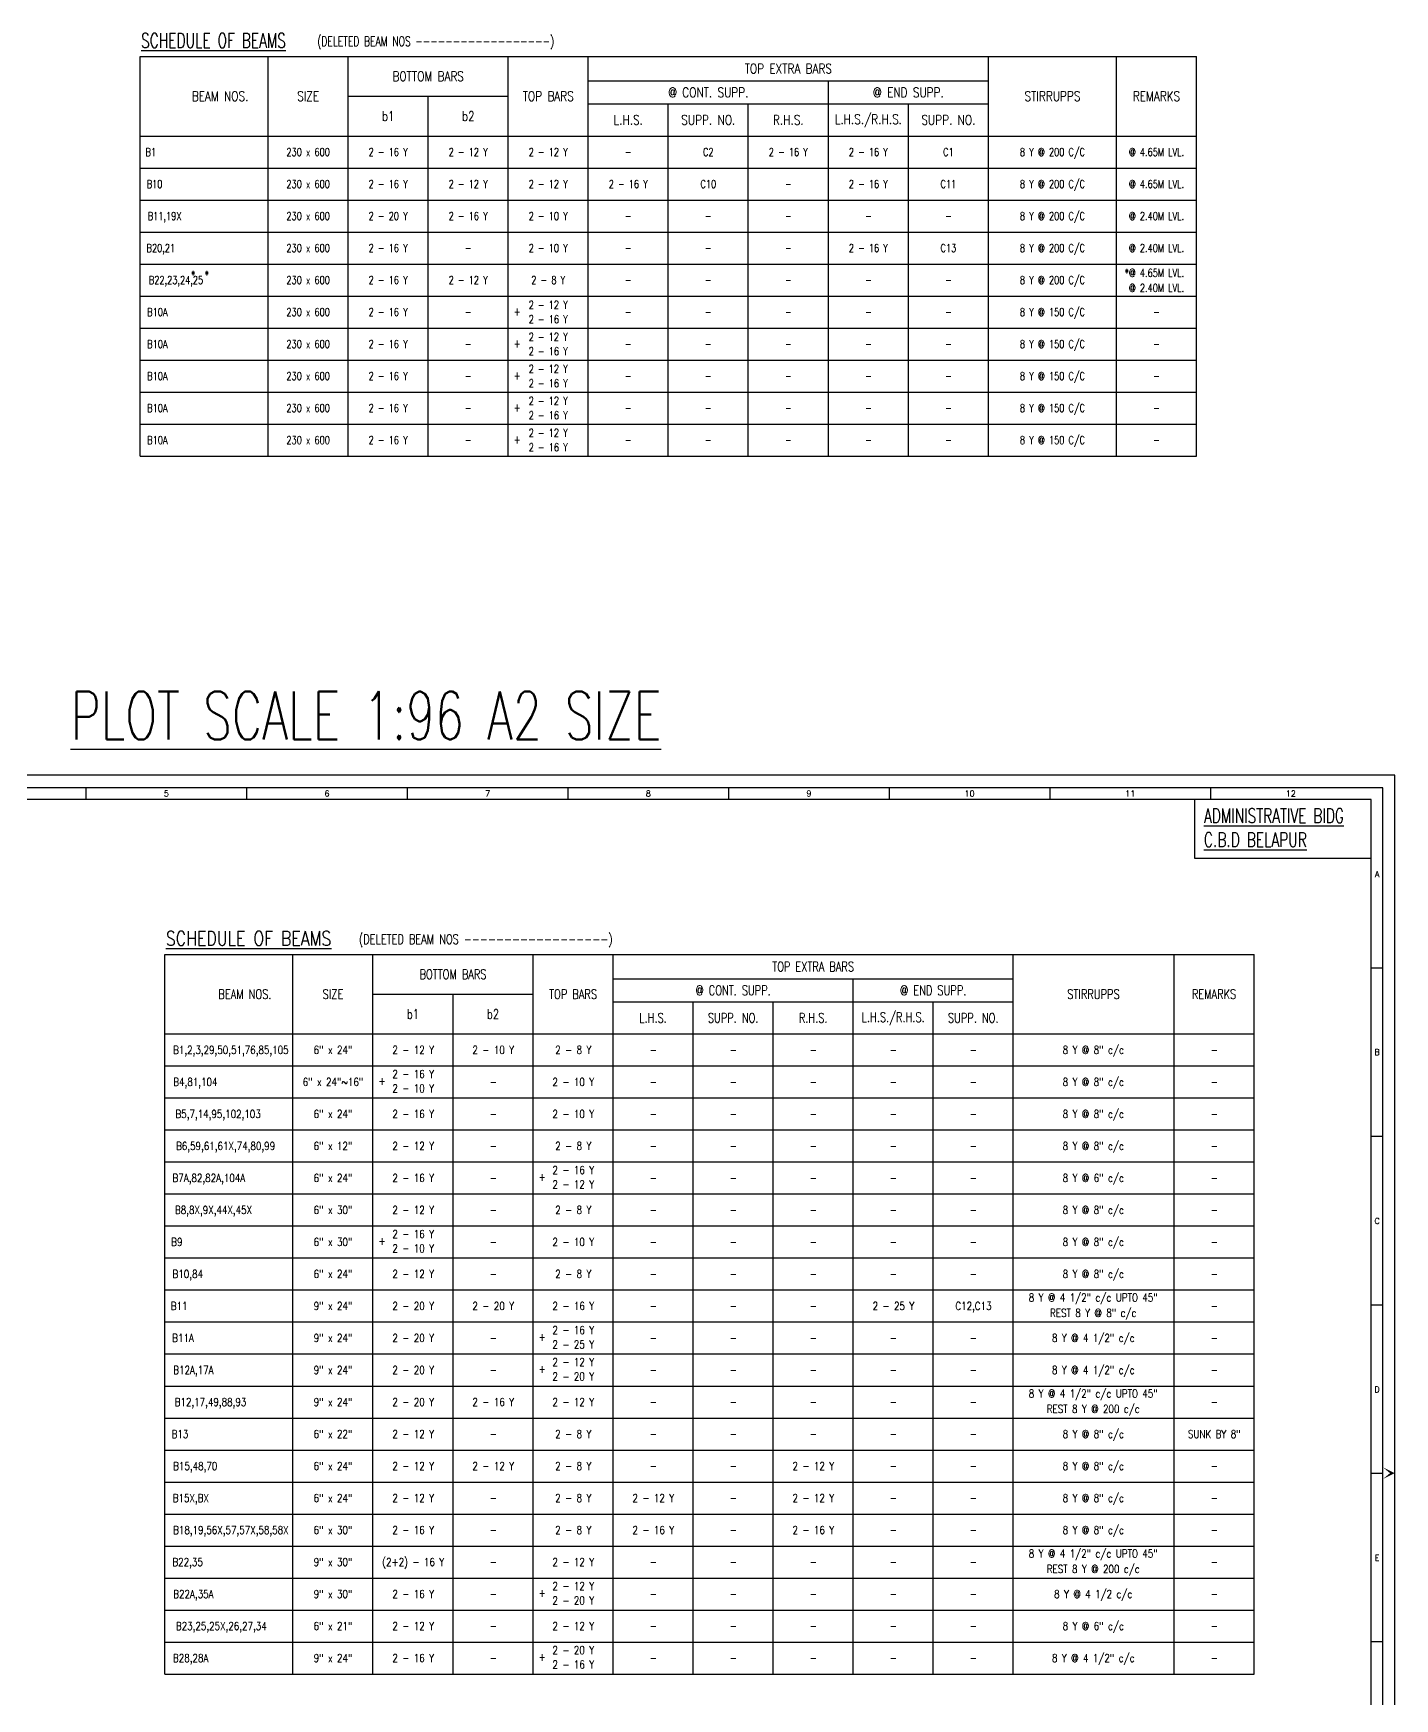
# Model space of a CAD drawing. Header units: inches. Extents: x 61991 to 161106, y 29687 to 64402.
# Drawn here: x 67767 to 69298, y 36550 to 38423 of the extents above; entities that cross this region are included whole.
import ezdxf
from ezdxf.enums import TextEntityAlignment as Align

# ---------------------------------------------------------------- set-up
doc = ezdxf.new("R2010")
doc.units = ezdxf.units.IN
doc.header["$MEASUREMENT"] = 0
for name, color, linetype in [('FRAME TABLE', 5, 'Continuous'), ('PNA', 8, 'Continuous'), ('TEXT MIDIUM', 2, 'Continuous'), ('TEXT SCHEDULE', 2, 'Continuous'), ('TEXT SHEDULE BEAM', 4, 'Continuous'), ('title', 6, 'Continuous')]:
    doc.layers.add(name, color=color, linetype=linetype)
doc.styles.add('ROMANS', font='R.SHX', dxfattribs={"width": 0.7})
doc.styles.add('ROMANS22', font='r.shx', dxfattribs={"width": 0.8})

# ---------------------------------------------------------------- blocks, each defined once
blk = doc.blocks.new('FOLDER')
at = {"layer": 'PNA'}
for points in [[(-1250, 2500), (0, 0), (0, 1000)], [(1250, 2500), (0, 0), (0, 1000)]]:
    blk.add_solid(points, dxfattribs=at)
blk = doc.blocks.new('A2')
at = {"flags": 128}
blk.add_lwpolyline([(499, 353), (58901, 353), (58901, 41647), (499, 41647)], close=True, dxfattribs=at)
at = {"layer": 'PNA'}
for p, q in [((20198, 41277), (20198, 40930)), ((24949, 41277), (24949, 40930)), ((29700, 41277), (29700, 40930)), ((34451, 41277), (34451, 40930)), ((39202, 41277), (39202, 40930)), ((43953, 41277), (43953, 40930)), ((48704, 41277), (48704, 40930)), ((53455, 41277), (53455, 40930)), ((58206, 35947), (58553, 35947)), ((58206, 30965), (58553, 30965)), ((58206, 25982), (58553, 25982)), ((58206, 21000), (58553, 21000)), ((58206, 16018), (58553, 16018))]:
    blk.add_line(p, q, dxfattribs=at)
at = {"layer": 'PNA', "color": 1}
for points in [[(1194, 700), (58553, 700), (58553, 41277), (1194, 41277)], [(1888, 1048), (58206, 1048), (58206, 40930), (1888, 40930)]]:
    blk.add_lwpolyline(points, close=True, dxfattribs=at)
at = {"layer": 'PNA', "xscale": 0.1388848683545802, "yscale": 0.1388848683545802, "zscale": 0.1388848683499727, "rotation": 90}
blk.add_blockref('FOLDER', (58901, 21000), dxfattribs=at)
at = {"layer": 'PNA', "style": 'ROMANS'}
for s, height, p in [('5', 174, (22574, 41104)), ('6', 174, (27325, 41104)), ('7', 174, (32076, 41104)), ('8', 174, (36827, 41104)), ('9', 174, (41578, 41104)), ('10', 173.6, (46329, 41104)), ('11', 173.6, (51080, 41104)), ('12', 173.6, (55831, 41104)), ('A', 174, (58380, 38716)), ('B', 174, (58380, 33456)), ('C', 174, (58380, 28460)), ('D', 174, (58380, 23477)), ('E', 174, (58380, 18495))]:
    blk.add_text(s, height=height, dxfattribs=at).set_placement(p, align=Align.MIDDLE)

msp = doc.modelspace()

# ---------------------------------------------------------------- linework, layer by layer
at = {"layer": 'FRAME TABLE', "color": 7}
for p, q in [((67887.14511, 38396.80749), (69075.14511, 38396.80749)), ((67887.14511, 38307.30249), (67887.14511, 38396.80749)), ((68031.14511, 38307.30249), (68031.14511, 38396.80749)), ((68121.14511, 38307.30249), (68121.14511, 38396.80749)), ((68301.14511, 38307.30249), (68301.14511, 38396.80749)), ((68391.14511, 38307.30249), (68391.14511, 38396.80749)), ((68841.14511, 38307.30249), (68841.14511, 38396.80749)), ((68985.14511, 38307.30249), (68985.14511, 38396.80749)), ((69075.14511, 38307.30249), (69075.14511, 38396.80749)), ((68661.14511, 38307.30249), (68661.14511, 38369.31718)), ((68211.14511, 38307.30249), (68211.14511, 38352.05499)), ((68481.14511, 38307.30249), (68481.14511, 38343.4239)), ((68571.14511, 38307.30249), (68571.14511, 38343.4239)), ((68751.14511, 38307.30249), (68751.14511, 38343.4239)), ((67887.14511, 37947.30249), (67887.14511, 38307.30249)), ((67887.14511, 38307.30249), (69075.14511, 38307.30249)), ((68031.14511, 37947.30249), (68031.14511, 38307.30249)), ((68121.14511, 37947.30249), (68121.14511, 38307.30249)), ((68211.14511, 37947.30249), (68211.14511, 38307.30249)), ((68301.14511, 37947.30249), (68301.14511, 38307.30249)), ((68391.14511, 37947.30249), (68391.14511, 38307.30249)), ((68481.14511, 37947.30249), (68481.14511, 38307.30249)), ((68571.14511, 37947.30249), (68571.14511, 38307.30249)), ((68661.14511, 37947.30249), (68661.14511, 38307.30249)), ((68751.14511, 37947.30249), (68751.14511, 38307.30249)), ((68841.14511, 37947.30249), (68841.14511, 38307.30249)), ((68985.14511, 37947.30249), (68985.14511, 38307.30249)), ((69075.14511, 37947.30249), (69075.14511, 38307.30249)), ((67887.14511, 37947.30249), (69075.14511, 37947.30249)), ((67915.07384, 37386.77433), (69139.84348, 37386.77433)), ((67915.07384, 36577.26933), (67915.07384, 37386.77433)), ((68059.07384, 36577.26933), (68059.07384, 37386.77433)), ((68149.07384, 36577.26933), (68149.07384, 37386.77433)), ((68329.07384, 36577.26933), (68329.07384, 37386.77433)), ((68419.07384, 36577.26933), (68419.07384, 37386.77433)), ((68869.07384, 36577.26933), (68869.07384, 37386.77433)), ((69049.84348, 36577.26933), (69049.84348, 37386.77433)), ((69139.84348, 37297.26933), (69139.84348, 37386.77433)), ((68689.07384, 36577.26933), (68689.07384, 37359.28402)), ((68239.07384, 36577.26933), (68239.07384, 37342.02183)), ((68509.07384, 36577.26933), (68509.07384, 37333.39074)), ((68599.07384, 36577.26933), (68599.07384, 37333.39074)), ((68779.07384, 36577.26933), (68779.07384, 37333.39074)), ((67915.07384, 37297.26933), (69139.84348, 37297.26933)), ((69139.84348, 36577.26933), (69139.84348, 37297.26933)), ((67915.07384, 36577.26933), (69139.84348, 36577.26933))]:
    msp.add_line(p, q, dxfattribs=at)
at = {"layer": 'FRAME TABLE'}
for p, q in [((68391.14511, 38369.31718), (68841.14511, 38369.31718)), ((68121.14511, 38352.05499), (68301.14511, 38352.05499)), ((68391.14511, 38343.4239), (68841.14511, 38343.4239)), ((67887.14511, 38271.30249), (69075.14511, 38271.30249)), ((67887.14511, 38235.30249), (69075.14511, 38235.30249)), ((67887.14511, 38199.30249), (69075.14511, 38199.30249)), ((67887.14511, 38163.30249), (69075.14511, 38163.30249)), ((67887.14511, 38127.30249), (69075.14511, 38127.30249)), ((67887.14511, 38091.30249), (69075.14511, 38091.30249)), ((67887.14511, 38055.30249), (69075.14511, 38055.30249)), ((67887.14511, 38019.30249), (69075.14511, 38019.30249)), ((67887.14511, 37983.30249), (69075.14511, 37983.30249)), ((68419.07384, 37359.28402), (68869.07384, 37359.28402)), ((68149.07384, 37342.02183), (68329.07384, 37342.02183)), ((68419.07384, 37333.39074), (68869.07384, 37333.39074)), ((67915.07384, 37261.26933), (69139.84348, 37261.26933)), ((67915.07384, 37225.26933), (69139.84348, 37225.26933)), ((67915.07384, 37189.26933), (69139.84348, 37189.26933)), ((67915.07384, 37153.26933), (69139.84348, 37153.26933)), ((67915.07384, 37117.26933), (69139.84348, 37117.26933)), ((67915.07384, 37081.26933), (69139.84348, 37081.26933)), ((67915.07384, 37045.26933), (69139.84348, 37045.26933)), ((67915.07384, 37009.26933), (69139.84348, 37009.26933)), ((67915.07384, 36973.26933), (69139.84348, 36973.26933)), ((67915.07384, 36937.26933), (69139.84348, 36937.26933)), ((67915.07384, 36901.26933), (69139.84348, 36901.26933)), ((67915.07384, 36865.26933), (69139.84348, 36865.26933)), ((67915.07384, 36829.26933), (69139.84348, 36829.26933)), ((67915.07384, 36793.26933), (69139.84348, 36793.26933)), ((67915.07384, 36757.26933), (69139.84348, 36757.26933)), ((67915.07384, 36721.26933), (69139.84348, 36721.26933)), ((67915.07384, 36685.26933), (69139.84348, 36685.26933)), ((67915.07384, 36649.26933), (69139.84348, 36649.26933)), ((67915.07384, 36613.26933), (69139.84348, 36613.26933))]:
    msp.add_line(p, q, dxfattribs=at)
at = {"layer": 'title', "color": 2}
msp.add_lwpolyline([(69271.60426, 37561.07517), (69072.93381, 37561.07517), (69072.93381, 37494.88032), (69271.60426, 37494.88032)], close=True, dxfattribs=at)

# ---------------------------------------------------------------- block references
at = {"xscale": 0.03802500000028886, "yscale": 0.03802500000028886, "zscale": 0.03802500000028886}
msp.add_blockref('A2', (67058.31658, 36004.71273), dxfattribs=at)

# ---------------------------------------------------------------- texts
at = {"layer": 'TEXT MIDIUM', "style": 'ROMANS', "width": 0.75}
msp.add_text('(DELETED BEAM NOS ------------------)', height=10.8, dxfattribs=at).set_placement((68133.17764, 37398.43568))
for s, p in [('TOP EXTRA BARS', (68644.07384, 37373.02917)), ('BOTTOM BARS', (68239.07384, 37364.39808)), ('BEAM NOS.', (68005.07384, 37342.02183)), ('SIZE', (68104.07384, 37342.02183)), ('TOP BARS', (68374.07384, 37342.02183)), ('@ CONT. SUPP.', (68554.07384, 37346.33738)), ('@ END SUPP.', (68779.07384, 37346.33738)), ('STIRRUPPS', (68959.27178, 37342.02183)), ('REMARKS', (69094.84348, 37342.02183)), ('b1', (68194.07384, 37319.64558)), ('b2', (68284.07384, 37319.64558)), ('L.H.S.', (68464.07384, 37315.33004)), ('SUPP. NO.', (68554.07384, 37315.33004)), ('R.H.S.', (68644.07384, 37315.33004)), ('L.H.S./R.H.S.', (68734.07384, 37315.33004)), ('SUPP. NO.', (68824.07384, 37315.33004))]:
    msp.add_text(s, height=10.8, dxfattribs=at).set_placement(p, align=Align.MIDDLE)
at = {"layer": 'TEXT SCHEDULE', "style": 'ROMANS22', "width": 0.8}
for s, p in [('TOP EXTRA BARS', (68616.14511, 38383.06233)), ('BOTTOM BARS', (68211.14511, 38374.43124)), ('BEAM NOS.', (67977.14511, 38352.05499)), ('SIZE', (68076.14511, 38352.05499)), ('TOP BARS', (68346.14511, 38352.05499)), ('@ CONT. SUPP.', (68526.14511, 38356.37054)), ('@ END SUPP.', (68751.14511, 38356.37054)), ('STIRRUPPS', (68913.14511, 38352.05499)), ('REMARKS', (69030.14511, 38352.05499)), ('b1', (68166.14511, 38329.67874)), ('b2', (68256.14511, 38329.67874)), ('L.H.S.', (68436.14511, 38325.3632)), ('SUPP. NO.', (68526.14511, 38325.3632)), ('R.H.S.', (68616.14511, 38325.3632)), ('L.H.S./R.H.S.', (68706.14511, 38325.3632)), ('SUPP. NO.', (68796.14511, 38325.3632))]:
    msp.add_text(s, height=10.8, dxfattribs=at).set_placement(p, align=Align.MIDDLE)
at = {"layer": 'TEXT SHEDULE BEAM', "linetype": 'ByBlock', "style": 'ROMANS22', "width": 0.75}
for s, p in [('B1', (67899.30238, 38289.30249)), ('230 x 600', (68076.14511, 38289.30249)), ('2 - 16 Y', (68166.14511, 38289.30249)), ('2 - 12 Y', (68256.14511, 38289.30249)), ('2 - 12 Y', (68346.14511, 38289.30249)), ('C2', (68526.14511, 38289.30249)), ('2 - 16 Y', (68616.14511, 38289.30249)), ('2 - 16 Y', (68706.14511, 38289.30249)), ('C1', (68796.14511, 38289.30249)), ('8 Y @ 200 C/C', (68913.14511, 38289.30249)), ('@ 4.65M LVL.', (69030.14511, 38289.30249)), ('-', (68436.14511, 38289.30249)), ('B10', (67903.48095, 38253.30249)), ('230 x 600', (68076.14511, 38253.30249)), ('2 - 16 Y', (68166.14511, 38253.30249)), ('2 - 12 Y', (68256.14511, 38253.30249)), ('2 - 12 Y', (68346.14511, 38253.30249)), ('2 - 16 Y', (68436.14511, 38253.30249)), ('C10', (68526.14511, 38253.30249)), ('-', (68616.14511, 38253.30249)), ('2 - 16 Y', (68706.14511, 38253.30249)), ('C11', (68796.14511, 38253.30249)), ('8 Y @ 200 C/C', (68913.14511, 38253.30249)), ('@ 4.65M LVL.', (69030.14511, 38253.30249)), ('B11,19X', (67914.73095, 38217.30249)), ('230 x 600', (68076.14511, 38217.30249)), ('2 - 20 Y', (68166.14511, 38217.30249)), ('2 - 16 Y', (68256.14511, 38217.30249)), ('2 - 10 Y', (68346.14511, 38217.30249)), ('-', (68436.14511, 38217.30249)), ('-', (68526.14511, 38217.30249)), ('-', (68616.14511, 38217.30249)), ('-', (68706.14511, 38217.30249)), ('-', (68796.14511, 38217.30249)), ('8 Y @ 200 C/C', (68913.14511, 38217.30249)), ('@ 2.40M LVL.', (69030.14511, 38217.30249)), ('B20,21', (67910.55238, 38181.30249)), ('230 x 600', (68076.14511, 38181.30249)), ('2 - 16 Y', (68166.14511, 38181.30249)), ('-', (68256.14511, 38181.30249)), ('2 - 10 Y', (68346.14511, 38181.30249)), ('-', (68436.14511, 38181.30249)), ('-', (68526.14511, 38181.30249)), ('-', (68616.14511, 38181.30249)), ('2 - 16 Y', (68706.14511, 38181.30249)), ('C13', (68796.14511, 38181.30249)), ('8 Y @ 200 C/C', (68913.14511, 38181.30249)), ('@ 2.40M LVL.', (69030.14511, 38181.30249)), ('B22,23,24,25', (67927.58809, 38145.30249)), ('*', (67946.83761, 38151.19361)), ('*', (67962.27227, 38151.19361)), ('230 x 600', (68076.14511, 38145.30249)), ('2 - 16 Y', (68166.14511, 38145.30249)), ('2 - 12 Y', (68256.14511, 38145.30249)), ('2 - 8 Y', (68346.14511, 38145.30249)), ('-', (68436.14511, 38145.30249)), ('-', (68526.14511, 38145.30249)), ('-', (68616.14511, 38145.30249)), ('-', (68706.14511, 38145.30249)), ('-', (68796.14511, 38145.30249)), ('8 Y @ 200 C/C', (68913.14511, 38145.30249)), ('*@ 4.65M LVL.', (69027.8111, 38153.40249)), ('@ 2.40M LVL.', (69030.14511, 38136.36207)), ('2 - 12 Y', (68346.14511, 38117.40249)), ('B10A', (67906.69524, 38109.30249)), ('230 x 600', (68076.14511, 38109.30249)), ('2 - 16 Y', (68166.14511, 38109.30249)), ('-', (68256.14511, 38109.30249)), ('+', (68311.12124, 38109.94387)), ('2 - 16 Y', (68346.14511, 38101.20249)), ('-', (68436.14511, 38109.30249)), ('-', (68526.14511, 38109.30249)), ('-', (68616.14511, 38109.30249)), ('-', (68706.14511, 38109.30249)), ('-', (68796.14511, 38109.30249)), ('8 Y @ 150 C/C', (68913.14511, 38109.30249)), ('-', (69030.14511, 38109.30249)), ('2 - 12 Y', (68346.14511, 38081.40249)), ('B10A', (67906.69524, 38073.30249)), ('230 x 600', (68076.14511, 38073.30249)), ('2 - 16 Y', (68166.14511, 38073.30249)), ('-', (68256.14511, 38073.30249)), ('+', (68311.12124, 38073.94387)), ('2 - 16 Y', (68346.14511, 38065.20249)), ('-', (68436.14511, 38073.30249)), ('-', (68526.14511, 38073.30249)), ('-', (68616.14511, 38073.30249)), ('-', (68706.14511, 38073.30249)), ('-', (68796.14511, 38073.30249)), ('8 Y @ 150 C/C', (68913.14511, 38073.30249)), ('-', (69030.14511, 38073.30249)), ('2 - 12 Y', (68346.14511, 38045.40249)), ('B10A', (67906.69524, 38037.30249)), ('230 x 600', (68076.14511, 38037.30249)), ('2 - 16 Y', (68166.14511, 38037.30249)), ('-', (68256.14511, 38037.30249)), ('+', (68311.12124, 38037.94387)), ('2 - 16 Y', (68346.14511, 38029.20249)), ('-', (68436.14511, 38037.30249)), ('-', (68526.14511, 38037.30249)), ('-', (68616.14511, 38037.30249)), ('-', (68706.14511, 38037.30249)), ('-', (68796.14511, 38037.30249)), ('8 Y @ 150 C/C', (68913.14511, 38037.30249)), ('-', (69030.14511, 38037.30249)), ('2 - 12 Y', (68346.14511, 38009.40249)), ('B10A', (67906.69524, 38001.30249)), ('230 x 600', (68076.14511, 38001.30249)), ('2 - 16 Y', (68166.14511, 38001.30249)), ('-', (68256.14511, 38001.30249)), ('+', (68311.12124, 38001.94387)), ('2 - 16 Y', (68346.14511, 37993.20249)), ('-', (68436.14511, 38001.30249)), ('-', (68526.14511, 38001.30249)), ('-', (68616.14511, 38001.30249)), ('-', (68706.14511, 38001.30249)), ('-', (68796.14511, 38001.30249)), ('8 Y @ 150 C/C', (68913.14511, 38001.30249)), ('-', (69030.14511, 38001.30249)), ('2 - 12 Y', (68346.14511, 37973.40249)), ('8 Y @ 150 C/C', (68913.14511, 37965.30249)), ('B10A', (67906.69524, 37965.30249)), ('230 x 600', (68076.14511, 37965.30249)), ('2 - 16 Y', (68166.14511, 37965.30249)), ('-', (68256.14511, 37965.30249)), ('+', (68311.12124, 37965.94387)), ('2 - 16 Y', (68346.14511, 37957.20249)), ('-', (68436.14511, 37965.30249)), ('-', (68526.14511, 37965.30249)), ('-', (68616.14511, 37965.30249)), ('-', (68706.14511, 37965.30249)), ('-', (68796.14511, 37965.30249)), ('-', (69030.14511, 37965.30249))]:
    msp.add_text(s, height=9, dxfattribs=at).set_placement(p, align=Align.MIDDLE_CENTER)
at = {"layer": 'TEXT SHEDULE BEAM', "style": 'ROMANS', "width": 0.8}
for s, p in [('B1,2,3,29,50,51,76,85,105', (67989.26682, 37279.26933)), ('6" x 24"', (68104.07384, 37279.26933)), ('6" x 24"', (68104.07384, 37279.26933)), ('2 - 12 Y', (68194.33123, 37279.26933)), ('2 - 12 Y', (68194.33123, 37279.26933)), ('2 - 10 Y', (68284.33123, 37279.26933)), ('2 - 10 Y', (68284.33123, 37279.26933)), ('2 - 8 Y', (68374.33123, 37279.26933)), ('2 - 8 Y', (68374.33123, 37279.26933)), ('-', (68464.33123, 37279.26933)), ('-', (68464.33123, 37279.26933)), ('-', (68554.33123, 37279.26933)), ('-', (68554.33123, 37279.26933)), ('-', (68644.33123, 37279.26933)), ('-', (68644.33123, 37279.26933)), ('-', (68734.33123, 37279.26933)), ('-', (68734.33123, 37279.26933)), ('-', (68824.33123, 37279.26933)), ('-', (68824.33123, 37279.26933)), ('8 Y @ 8" c/c', (68959.0426, 37279.26933)), ('8 Y @ 8" c/c', (68959.0426, 37279.26933)), ('-', (69095.10087, 37279.26933)), ('-', (69095.10087, 37279.26933)), ('B4,81,104', (67949.38825, 37243.26933)), ('6" x 24"~16"', (68104.07384, 37243.26933)), ('+', (68159.33016, 37244.47429)), ('2 - 16 Y', (68194.33123, 37252.20405)), ('-', (68284.33123, 37243.26933)), ('2 - 10 Y', (68374.33123, 37243.26933)), ('-', (68464.33123, 37243.26933)), ('-', (68554.33123, 37243.26933)), ('-', (68644.33123, 37243.26933)), ('-', (68734.33123, 37243.26933)), ('-', (68824.33123, 37243.26933)), ('8 Y @ 8" c/c', (68959.0426, 37243.26933)), ('-', (69095.10087, 37243.26933)), ('2 - 10 Y', (68194.33123, 37236.03099)), ('B5,7,14,95,102,103', (67974.9311, 37207.26933)), ('6" x 24"', (68104.07384, 37207.26933)), ('2 - 16 Y', (68194.33123, 37207.26933)), ('-', (68284.33123, 37207.26933)), ('2 - 10 Y', (68374.33123, 37207.26933)), ('-', (68464.33123, 37207.26933)), ('-', (68554.33123, 37207.26933)), ('-', (68644.33123, 37207.26933)), ('-', (68734.33123, 37207.26933)), ('-', (68824.33123, 37207.26933)), ('8 Y @ 8" c/c', (68959.0426, 37207.26933)), ('-', (69095.10087, 37207.26933)), ('B6,59,61,61X,74,80,99', (67983.3311, 37171.26933)), ('6" x 12"', (68104.07384, 37171.26933)), ('2 - 12 Y', (68194.33123, 37171.26933)), ('-', (68284.33123, 37171.26933)), ('2 - 8 Y', (68374.33123, 37171.26933)), ('-', (68464.33123, 37171.26933)), ('-', (68554.33123, 37171.26933)), ('-', (68644.33123, 37171.26933)), ('-', (68734.33123, 37171.26933)), ('-', (68824.33123, 37171.26933)), ('8 Y @ 8" c/c', (68959.0426, 37171.26933)), ('-', (69095.10087, 37171.26933)), ('2 - 16 Y', (68374.33123, 37144.20405)), ('B7A,82,82A,104A', (67964.51682, 37135.26933)), ('6" x 24"', (68104.07384, 37135.26933)), ('2 - 16 Y', (68194.33123, 37135.26933)), ('-', (68284.33123, 37135.26933)), ('+', (68339.33016, 37136.47429)), ('2 - 12 Y', (68374.33123, 37128.03099)), ('-', (68464.33123, 37135.26933)), ('-', (68554.33123, 37135.26933)), ('-', (68644.33123, 37135.26933)), ('-', (68734.33123, 37135.26933)), ('-', (68824.33123, 37135.26933)), ('8 Y @ 6" c/c', (68959.0426, 37135.26933)), ('-', (69095.10087, 37135.26933)), ('B8,8X,9X,44X,45X', (67969.78825, 37099.26933)), ('6" x 30"', (68104.07384, 37099.26933)), ('2 - 12 Y', (68194.33123, 37099.26933)), ('-', (68284.33123, 37099.26933)), ('2 - 8 Y', (68374.33123, 37099.26933)), ('-', (68464.33123, 37099.26933)), ('-', (68554.33123, 37099.26933)), ('-', (68644.33123, 37099.26933)), ('-', (68734.33123, 37099.26933)), ('-', (68824.33123, 37099.26933)), ('8 Y @ 8" c/c', (68959.0426, 37099.26933)), ('-', (69095.10087, 37099.26933)), ('2 - 16 Y', (68194.33123, 37072.20405)), ('B9', (67928.47396, 37063.26933)), ('6" x 30"', (68104.07384, 37063.26933)), ('+', (68159.33016, 37064.47429)), ('2 - 10 Y', (68194.33123, 37056.03099)), ('-', (68284.33123, 37063.26933)), ('2 - 10 Y', (68374.33123, 37063.26933)), ('-', (68464.33123, 37063.26933)), ('-', (68554.33123, 37063.26933)), ('-', (68644.33123, 37063.26933)), ('-', (68734.33123, 37063.26933)), ('-', (68824.33123, 37063.26933)), ('8 Y @ 8" c/c', (68959.0426, 37063.26933)), ('-', (69095.10087, 37063.26933)), ('B10,84', (67940.81682, 37027.26933)), ('6" x 24"', (68104.07384, 37027.26933)), ('2 - 12 Y', (68194.33123, 37027.26933)), ('-', (68284.33123, 37027.26933)), ('2 - 8 Y', (68374.33123, 37027.26933)), ('-', (68464.33123, 37027.26933)), ('-', (68554.33123, 37027.26933)), ('-', (68644.33123, 37027.26933)), ('-', (68734.33123, 37027.26933)), ('-', (68824.33123, 37027.26933)), ('8 Y @ 8" c/c', (68959.0426, 37027.26933)), ('-', (69095.10087, 37027.26933)), ('8 Y @ 4 1/2" c/c UPTO 45"', (68959.0426, 37000.74122)), ('B11', (67931.04539, 36991.26933)), ('B11', (67931.04539, 36991.26933)), ('9" x 24"', (68104.07384, 36991.26933)), ('9" x 24"', (68104.07384, 36991.26933)), ('2 - 20 Y', (68194.33123, 36991.26933)), ('2 - 20 Y', (68194.33123, 36991.26933)), ('2 - 20 Y', (68284.33123, 36991.26933)), ('2 - 20 Y', (68284.33123, 36991.26933)), ('2 - 16 Y', (68374.33123, 36991.26933)), ('2 - 16 Y', (68374.33123, 36991.26933)), ('-', (68464.33123, 36991.26933)), ('-', (68464.33123, 36991.26933)), ('-', (68554.33123, 36991.26933)), ('-', (68554.33123, 36991.26933)), ('-', (68644.33123, 36991.26933)), ('-', (68644.33123, 36991.26933)), ('2 - 25 Y', (68734.33123, 36991.26933)), ('2 - 25 Y', (68734.33123, 36991.26933)), ('C12,C13', (68824.33123, 36991.26933)), ('C12,C13', (68824.33123, 36991.26933)), ('REST 8 Y @ 8" c/c', (68959.0426, 36983.47899)), ('-', (69095.10087, 36991.26933)), ('-', (69095.10087, 36991.26933)), ('B11A', (67935.50253, 36955.26933)), ('9" x 24"', (68104.07384, 36955.26933)), ('2 - 20 Y', (68194.33123, 36955.26933)), ('+', (68339.33016, 36956.47429)), ('2 - 16 Y', (68374.33123, 36964.20405)), ('8 Y @ 4 1/2" c/c', (68959.0426, 36955.26933)), ('-', (68284.33123, 36955.26933)), ('2 - 25 Y', (68374.33123, 36948.03099)), ('-', (68464.33123, 36955.26933)), ('-', (68554.33123, 36955.26933)), ('-', (68644.33123, 36955.26933)), ('-', (68734.33123, 36955.26933)), ('-', (68824.33123, 36955.26933)), ('-', (69095.10087, 36955.26933)), ('B12A,17A', (67947.15968, 36919.26933)), ('9" x 24"', (68104.07384, 36919.26933)), ('2 - 20 Y', (68194.33123, 36919.26933)), ('+', (68339.33016, 36920.47429)), ('2 - 12 Y', (68374.33123, 36928.20405)), ('8 Y @ 4 1/2" c/c', (68959.0426, 36919.26933)), ('-', (68284.33123, 36919.26933)), ('2 - 20 Y', (68374.33123, 36912.03099)), ('-', (68464.33123, 36919.26933)), ('-', (68554.33123, 36919.26933)), ('-', (68644.33123, 36919.26933)), ('-', (68734.33123, 36919.26933)), ('-', (68824.33123, 36919.26933)), ('-', (69095.10087, 36919.26933)), ('B12,17,49,88,93', (67966.35968, 36883.26933)), ('9" x 24"', (68104.07384, 36883.26933)), ('2 - 20 Y', (68194.33123, 36883.26933)), ('2 - 16 Y', (68284.33123, 36883.26933)), ('2 - 12 Y', (68374.33123, 36883.26933)), ('8 Y @ 4 1/2" c/c UPTO 45"', (68959.0426, 36892.74122)), ('-', (68464.33123, 36883.26933)), ('-', (68554.33123, 36883.26933)), ('-', (68644.33123, 36883.26933)), ('-', (68734.33123, 36883.26933)), ('-', (68824.33123, 36883.26933)), ('REST 8 Y @ 200 c/c', (68959.0426, 36875.47899)), ('-', (69095.10087, 36883.26933)), ('B13', (67932.07396, 36847.26933)), ('6" x 22"', (68104.07384, 36847.26933)), ('2 - 12 Y', (68194.33123, 36847.26933)), ('2 - 8 Y', (68374.33123, 36847.26933)), ('8 Y @ 8" c/c', (68959.0426, 36847.26933)), ('SUNK BY 8"', (69095.10087, 36847.26933)), ('-', (68284.33123, 36847.26933)), ('-', (68464.33123, 36847.26933)), ('-', (68554.33123, 36847.26933)), ('-', (68644.33123, 36847.26933)), ('-', (68734.33123, 36847.26933)), ('-', (68824.33123, 36847.26933)), ('B15,48,70', (67949.21682, 36811.26933)), ('6" x 24"', (68104.07384, 36811.26933)), ('2 - 12 Y', (68194.33123, 36811.26933)), ('2 - 12 Y', (68284.33123, 36811.26933)), ('2 - 8 Y', (68374.33123, 36811.26933)), ('-', (68464.33123, 36811.26933)), ('-', (68554.33123, 36811.26933)), ('2 - 12 Y', (68644.33123, 36811.26933)), ('-', (68734.33123, 36811.26933)), ('-', (68824.33123, 36811.26933)), ('8 Y @ 8" c/c', (68959.0426, 36811.26933)), ('-', (69095.10087, 36811.26933)), ('B15X,BX', (67944.24539, 36775.26933)), ('6" x 24"', (68104.07384, 36775.26933)), ('2 - 12 Y', (68194.33123, 36775.26933)), ('-', (68284.33123, 36775.26933)), ('2 - 8 Y', (68374.33123, 36775.26933)), ('2 - 12 Y', (68464.33123, 36775.26933)), ('-', (68554.33123, 36775.26933)), ('2 - 12 Y', (68644.33123, 36775.26933)), ('-', (68734.33123, 36775.26933)), ('-', (68824.33123, 36775.26933)), ('8 Y @ 8" c/c', (68959.0426, 36775.26933)), ('-', (69095.10087, 36775.26933)), ('B18,19,56X,57,57X,58,58X', (67989.26682, 36739.26933)), ('6" x 30"', (68104.07384, 36739.26933)), ('2 - 16 Y', (68194.33123, 36739.26933)), ('-', (68284.33123, 36739.26933)), ('2 - 8 Y', (68374.33123, 36739.26933)), ('2 - 16 Y', (68464.33123, 36739.26933)), ('-', (68554.33123, 36739.26933)), ('2 - 16 Y', (68644.33123, 36739.26933)), ('-', (68734.33123, 36739.26933)), ('-', (68824.33123, 36739.26933)), ('8 Y @ 8" c/c', (68959.0426, 36739.26933)), ('-', (69095.10087, 36739.26933)), ('8 Y @ 4 1/2" c/c UPTO 45"', (68959.0426, 36712.74122)), ('B22,35', (67940.64539, 36703.26933)), ('9" x 30"', (68104.07384, 36703.26933)), ('(2+2) - 16 Y', (68194.33123, 36703.26933)), ('-', (68284.33123, 36703.26933)), ('2 - 12 Y', (68374.33123, 36703.26933)), ('-', (68464.33123, 36703.26933)), ('-', (68554.33123, 36703.26933)), ('-', (68644.33123, 36703.26933)), ('-', (68734.33123, 36703.26933)), ('-', (68824.33123, 36703.26933)), ('REST 8 Y @ 200 c/c', (68959.0426, 36695.47899)), ('-', (69095.10087, 36703.26933)), ('2 - 12 Y', (68374.33123, 36676.20405)), ('B22A,35A', (67947.15968, 36667.26933)), ('9" x 30"', (68104.07384, 36667.26933)), ('2 - 16 Y', (68194.33123, 36667.26933)), ('-', (68284.33123, 36667.26933)), ('+', (68339.33016, 36668.47429)), ('2 - 20 Y', (68374.33123, 36660.03099)), ('-', (68464.33123, 36667.26933)), ('-', (68554.33123, 36667.26933)), ('-', (68644.33123, 36667.26933)), ('-', (68734.33123, 36667.26933)), ('-', (68824.33123, 36667.26933)), ('8 Y @ 4 1/2 c/c', (68959.0426, 36667.26933)), ('-', (69095.10087, 36667.26933)), ('B23,25,25X,26,27,34', (67978.5311, 36631.26933)), ('6" x 21"', (68104.07384, 36631.26933)), ('2 - 12 Y', (68194.33123, 36631.26933)), ('-', (68284.33123, 36631.26933)), ('2 - 12 Y', (68374.33123, 36631.26933)), ('-', (68464.33123, 36631.26933)), ('-', (68554.33123, 36631.26933)), ('-', (68644.33123, 36631.26933)), ('-', (68734.33123, 36631.26933)), ('-', (68824.33123, 36631.26933)), ('8 Y @ 6" c/c', (68959.0426, 36631.26933)), ('-', (69095.10087, 36631.26933)), ('2 - 20 Y', (68374.33123, 36604.20405)), ('B28,28A', (67944.07396, 36595.26933)), ('9" x 24"', (68104.07384, 36595.26933)), ('2 - 16 Y', (68194.33123, 36595.26933)), ('-', (68284.33123, 36595.26933)), ('+', (68339.33016, 36596.47429)), ('2 - 16 Y', (68374.33123, 36588.03099)), ('-', (68464.33123, 36595.26933)), ('-', (68554.33123, 36595.26933)), ('-', (68644.33123, 36595.26933)), ('-', (68734.33123, 36595.26933)), ('-', (68824.33123, 36595.26933)), ('8 Y @ 4 1/2" c/c', (68959.0426, 36595.26933)), ('-', (69095.10087, 36595.26933))]:
    msp.add_text(s, height=9, dxfattribs=at).set_placement(p, align=Align.MIDDLE_CENTER)
at = {"layer": 'title', "color": 6, "style": 'ROMANS', "width": 0.7}
msp.add_text('%%uSCHEDULE OF BEAMS', height=16.2, dxfattribs=at).set_placement((67888.24579, 38406.61522))
at = {"layer": 'title', "color": 2, "style": 'ROMANS', "width": 0.7}
for s, height, p in [('(DELETED BEAM NOS ------------------)', 10.8, (68086.48884, 38408.46884)), ('%%UPLOT SCALE 1:96 A2 SIZE', 54, (67809.01318, 37628.32248))]:
    msp.add_text(s, height=height, dxfattribs=at).set_placement(p)
at = {"layer": 'title', "style": 'ROMANS', "width": 0.7}
for s, p in [('%%UADMINISTRATIVE BIDG', (69083.49988, 37542.68667)), ('%%UC.B.D BELAPUR', (69083.49988, 37515.68667))]:
    msp.add_text(s, height=16.2, dxfattribs=at).set_placement(p, align=Align.MIDDLE_LEFT)
at = {"layer": 'title', "style": 'ROMANS', "width": 0.8}
msp.add_text('%%uSCHEDULE OF BEAMS', height=16.2, dxfattribs=at).set_placement((67916.17452, 37396.58206))

doc.saveas('drawing.dxf')
